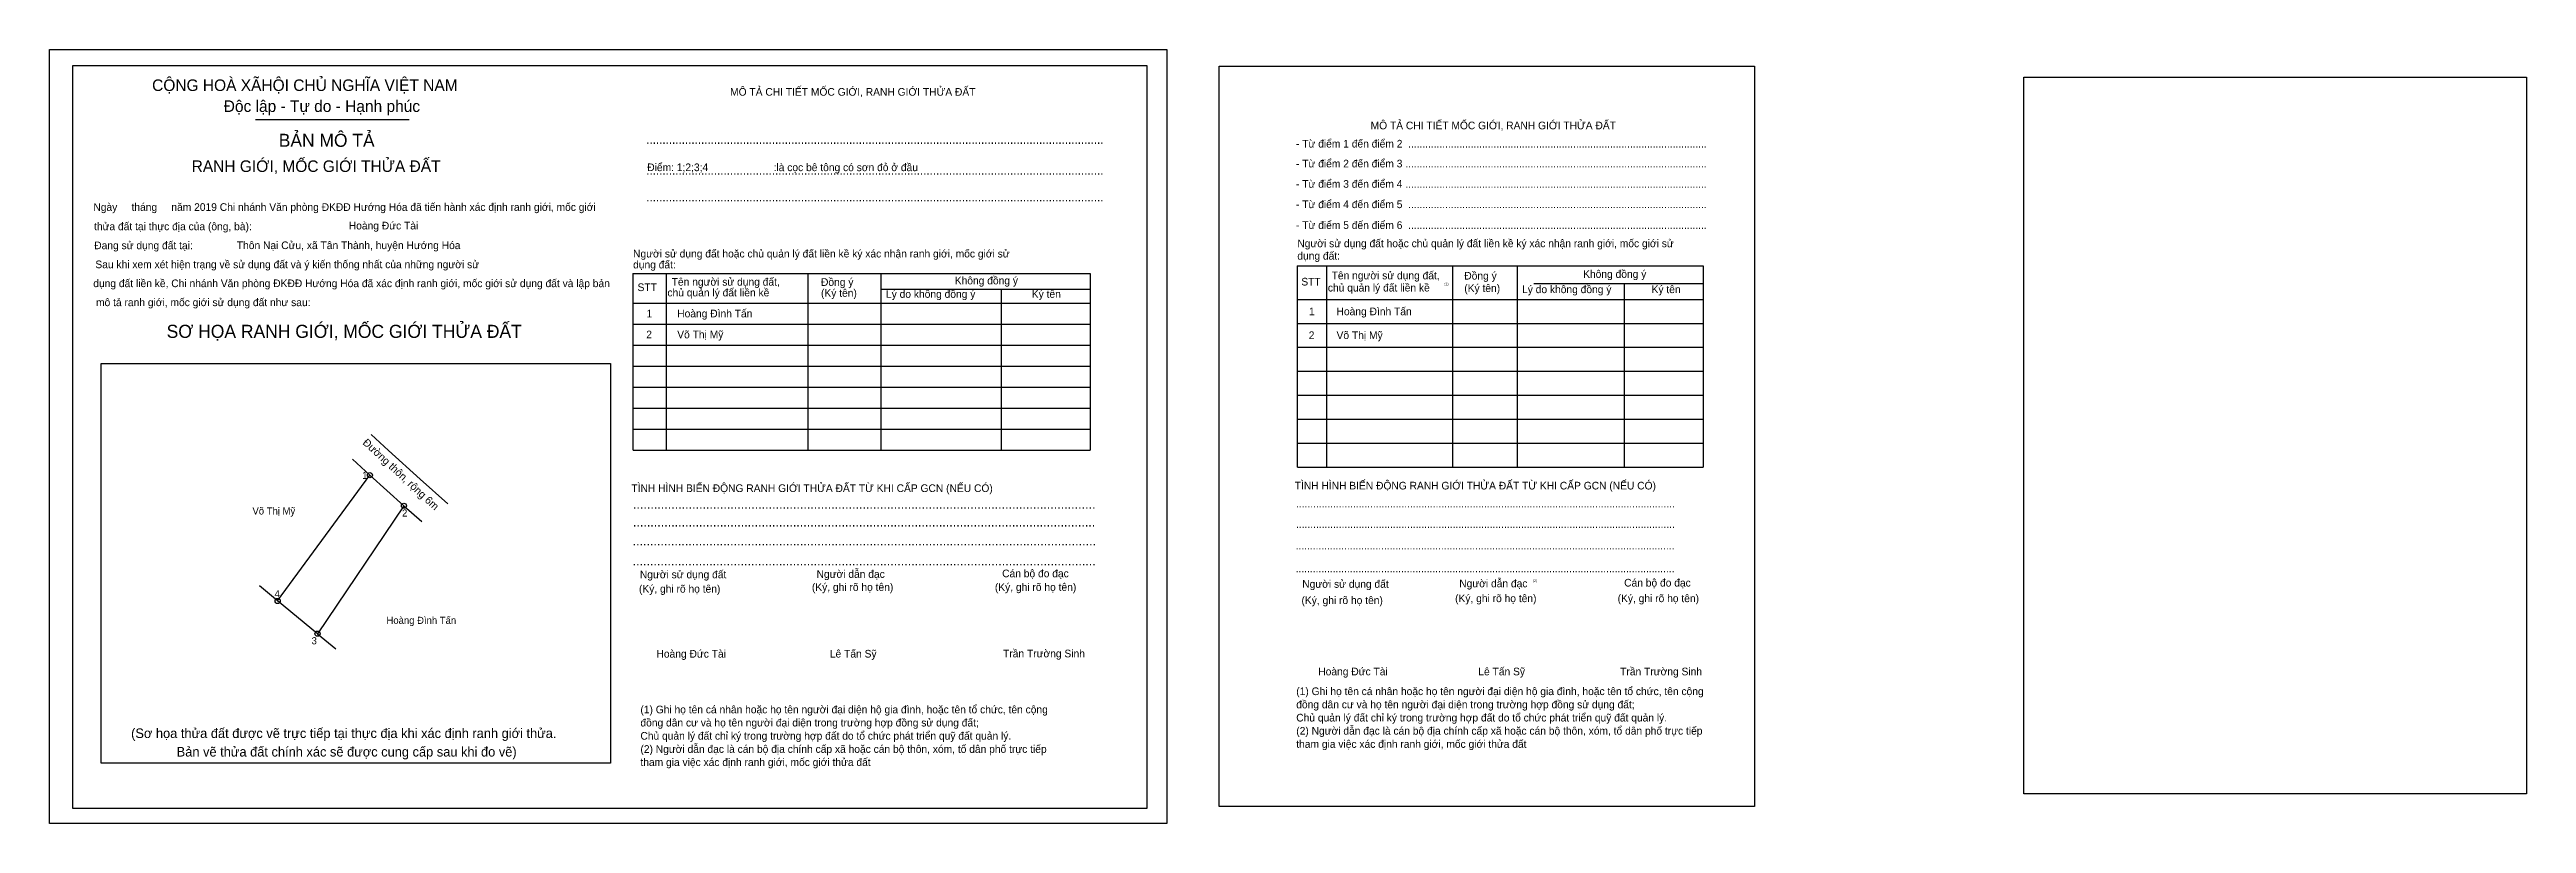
# Model space of a CAD drawing. Extents: x 129 to 540985, y 21 to 1835404.
# Drawn here: x 540502.8 to 540985.2, y 1835253 to 1835403.7 of the extents above.
import ezdxf

# ---------------------------------------------------------------- set-up
doc = ezdxf.new("R2010")
doc.units = 0
for name, color, linetype in [('bmtKhungInTrang1', 7, 'Continuous'), ('bmtKhungInTrang2', 7, 'Continuous'), ('bmtNoiDung', 7, 'Continuous'), ('bmtTemplate', 7, 'Continuous'), ('CanhThua', 7, 'Continuous'), ('Level 1', 7, 'Continuous'), ('Level 23', 7, 'Continuous'), ('MocDinhThua', 7, 'Continuous'), ('RauThua', 7, 'Continuous'), ('SoHieuDinhThua', 7, 'Continuous'), ('TenChuLanCan', 7, 'Continuous')]:
    doc.layers.add(name, color=color, linetype=linetype)

msp = doc.modelspace()

# ---------------------------------------------------------------- linework, layer by layer
at = {"layer": 'bmtKhungInTrang1'}
for points in [[(540502.79, 1835403.7), (540720.4, 1835403.7), (540720.4, 1835252.98), (540502.79, 1835252.98)], [(540507.3, 1835400.62), (540716.53, 1835400.62), (540716.53, 1835255.92), (540507.3, 1835255.92)]]:
    msp.add_lwpolyline(points, close=True, dxfattribs=at)
at = {"layer": 'bmtKhungInTrang2'}
msp.add_lwpolyline([(540730.63, 1835400.46), (540834.88, 1835400.46), (540834.88, 1835256.28), (540730.63, 1835256.28)], close=True, dxfattribs=at)
at = {"layer": 'bmtTemplate'}
for p, q in [((540542.93, 1835390.07), (540572.83, 1835390.07)), ((540751.54, 1835361.57), (540751.54, 1835322.38)), ((540776.07, 1835361.57), (540776.07, 1835322.38)), ((540788.68, 1835361.62), (540788.68, 1835322.38)), ((540824.9, 1835361.57), (540824.9, 1835322.38)), ((540622.88, 1835360.08), (540622.88, 1835325.67)), ((540650.48, 1835360.08), (540650.48, 1835325.67)), ((540664.68, 1835360.12), (540664.68, 1835325.67)), ((540664.68, 1835357.04), (540705.45, 1835357.04)), ((540705.45, 1835360.08), (540705.45, 1835325.67)), ((540791.88, 1835358.12), (540824.9, 1835358.12)), ((540616.45, 1835354.34), (540705.45, 1835354.34)), ((540745.83, 1835355.04), (540824.9, 1835355.04)), ((540616.45, 1835350.24), (540705.45, 1835350.24)), ((540745.83, 1835350.37), (540824.9, 1835350.37)), ((540616.45, 1835346.15), (540705.45, 1835346.15)), ((540616.45, 1835342.05), (540705.45, 1835342.05)), ((540745.83, 1835345.71), (540824.9, 1835345.71)), ((540616.45, 1835337.95), (540705.45, 1835337.95)), ((540745.83, 1835341.04), (540824.9, 1835341.04)), ((540616.45, 1835333.86), (540705.45, 1835333.86)), ((540745.83, 1835336.38), (540824.9, 1835336.38)), ((540616.45, 1835329.76), (540705.45, 1835329.76)), ((540745.83, 1835331.71), (540824.9, 1835331.71)), ((540616.45, 1835325.67), (540705.45, 1835325.67)), ((540745.83, 1835327.04), (540824.9, 1835327.04)), ((540745.83, 1835322.38), (540824.9, 1835322.38))]:
    msp.add_line(p, q, dxfattribs=at)
for points in [[(540507.3, 1835400.62), (540716.53, 1835400.62), (540716.53, 1835255.92), (540507.3, 1835255.92)], [(540887.35, 1835398.3), (540985.23, 1835398.3), (540985.23, 1835258.72), (540887.35, 1835258.72)], [(540512.83, 1835264.75), (540512.83, 1835342.57), (540612.03, 1835342.57), (540612.03, 1835264.75)]]:
    msp.add_lwpolyline(points, close=True, dxfattribs=at)
for points in [[(540745.78, 1835361.57), (540824.9, 1835361.57)], [(540745.78, 1835361.57), (540745.78, 1835322.38)], [(540616.39, 1835360.08), (540705.45, 1835360.08)], [(540616.39, 1835360.08), (540616.39, 1835325.67)], [(540688.12, 1835357), (540688.12, 1835325.67)], [(540809.51, 1835358.07), (540809.51, 1835322.38)]]:
    msp.add_lwpolyline(points, dxfattribs=at)
at = {"layer": 'CanhThua'}
for p, q in [((540547.22, 1835296.31), (540565.19, 1835320.81)), ((540565.19, 1835320.81), (540571.82, 1835314.86)), ((540571.82, 1835314.86), (540554.99, 1835289.94)), ((540554.99, 1835289.94), (540547.22, 1835296.31))]:
    msp.add_line(p, q, dxfattribs=at)
at = {"layer": 'Level 23'}
for p, q in [((540565.43, 1835328.74), (540568.82, 1835325.63)), ((540568.82, 1835325.63), (540575, 1835320.03)), ((540575, 1835320.03), (540580.39, 1835315.21))]:
    msp.add_line(p, q, dxfattribs=at)
at = {"layer": 'MocDinhThua'}
for centre in [(540565.19, 1835320.81), (540571.82, 1835314.86), (540547.22, 1835296.31), (540554.99, 1835289.94)]:
    msp.add_circle(centre, 0.5, dxfattribs=at)
at = {"layer": 'RauThua'}
for p, q in [((540565.19, 1835320.81), (540561.81, 1835323.95)), ((540571.82, 1835314.86), (540575.29, 1835311.82)), ((540547.22, 1835296.31), (540543.66, 1835299.24)), ((540554.99, 1835289.94), (540558.55, 1835287.02))]:
    msp.add_line(p, q, dxfattribs=at)

# ---------------------------------------------------------------- texts
at = {"layer": 'bmtNoiDung'}
for s, height, p in [('Thôn Nại Cửu, xã Tân Thành, huyện Hướng Hóa', 1.4916, (540539.27, 1835364.84)), ('Hoàng Đức Tài', 1.4916, (540561.08, 1835368.67)), ('1', 1.49, (540619.07, 1835351.55)), ('Hoàng Đình Tấn ', 1.4916, (540625.05, 1835351.55)), ('1', 1.49, (540748.1, 1835351.96)), ('Hoàng Đình Tấn ', 1.4916, (540753.47, 1835351.96)), ('2', 1.49, (540619.02, 1835347.47)), ('Võ Thị Mỹ ', 1.492, (540625.05, 1835347.47)), ('2', 1.49, (540748.05, 1835347.32)), ('Võ Thị Mỹ ', 1.492, (540753.47, 1835347.32)), ('Hoàng Đức Tài', 1.4916, (540621.01, 1835285.28)), ('Lê Tấn Sỹ', 1.492, (540654.78, 1835285.29)), ('Trần Trường Sinh', 1.4916, (540688.51, 1835285.33)), ('Hoàng Đức Tài', 1.4916, (540749.91, 1835281.83)), ('Lê Tấn Sỹ', 1.492, (540781.08, 1835281.83)), ('Trần Trường Sinh', 1.4916, (540808.71, 1835281.83))]:
    msp.add_text(s, height=height, dxfattribs=at).set_placement(p)
at = {"layer": 'bmtTemplate'}
for s, height, p in [('CỘNG HOÀ XÃHỘI CHỦ NGHĨA VIỆT NAM', 2.2562, (540522.77, 1835395.63)), ('MÔ TẢ CHI TIẾT MỐC GIỚI, RANH GIỚI THỬA ĐẤT', 1.4916, (540635.35, 1835394.71)), ('Độc lập - Tự do - Hạnh phúc', 2.2562, (540536.72, 1835391.55)), ('BẢN MÔ TẢ', 2.538, (540547.44, 1835384.76)), ('..............................................................................................................................................', 1.68786, (540619.02, 1835385.34)), ('- Từ điểm 1 đến điểm 2  .........................................................................................................', 1.491, (540745.57, 1835384.62)), ('MÔ TẢ CHI TIẾT MỐC GIỚI, RANH GIỚI THỬA ĐẤT', 1.491, (540760.11, 1835388.17)), ('RANH GIỚI, MỐC GIỚI THỬA ĐẤT', 2.2562, (540530.47, 1835379.86)), ('Điểm: 1;2;3;4                       :là cọc bê tông có sơn đỏ ở đầu', 1.4916, (540619.21, 1835380.02)), ('- Từ điểm 2 đến điểm 3 ..........................................................................................................', 1.491, (540745.57, 1835380.75)), ('..............................................................................................................................................', 1.68786, (540619.02, 1835379.33)), ('- Từ điểm 3 đến điểm 4 ..........................................................................................................', 1.491, (540745.57, 1835376.79)), ('Ngày     tháng     năm 2019 Chi nhánh Văn phòng ĐKĐĐ Hướng Hóa đã tiến hành xác định ranh giới, mốc giới ', 1.49156, (540511.33, 1835372.28)), ('..............................................................................................................................................', 1.68786, (540619.02, 1835374.12)), ('- Từ điểm 4 đến điểm 5  .........................................................................................................', 1.491, (540745.57, 1835372.82)), ('thửa đất tại thực địa của (ông, bà):', 1.4916, (540511.46, 1835368.52)), ('Đang sử dụng đất tại:', 1.4916, (540511.5, 1835364.82)), ('- Từ điểm 5 đến điểm 6  .........................................................................................................', 1.491, (540745.57, 1835368.76)), ('Người sử dụng đất hoặc chủ quản lý đất liền kề ký xác nhận ranh giới, mốc giới sử', 1.491, (540745.83, 1835365.21)), ('Sau khi xem xét hiện trạng về sử dụng đất và ý kiến thống nhất của những người sử ', 1.4916, (540511.72, 1835361.12)), ('dụng đất:', 1.492, (540616.45, 1835361.08)), ('Người sử dụng đất hoặc chủ quản lý đất liền kề ký xác nhận ranh giới, mốc giới sử', 1.4916, (540616.45, 1835363.21)), ('dụng đất:', 1.491, (540745.83, 1835362.79)), ('dụng đất liền kề, Chi nhánh Văn phòng ĐKĐĐ Hướng Hóa đã xác định ranh giới, mốc giới sử dụng đất và lập bản', 1.49156, (540511.31, 1835357.43)), ('STT', 1.492, (540617.32, 1835356.66)), ('chủ quản lý đất liền kề', 1.4916, (540623.14, 1835355.63)), ('Tên người sử dụng đất,', 1.4916, (540623.97, 1835357.72)), ('Đồng ý', 1.492, (540653.05, 1835357.68)), ('(Ký tên)', 1.492, (540653.05, 1835355.55)), ('Lý do không đồng ý', 1.4916, (540665.71, 1835355.35)), ('Không đồng ý', 1.4916, (540679.11, 1835357.97)), ('Ký tên', 1.492, (540694.11, 1835355.35)), ('STT', 1.491, (540746.61, 1835357.75)), ('chủ quản lý đất liền kề', 1.491, (540751.78, 1835356.58)), ('Tên người sử dụng đất,', 1.491, (540752.51, 1835358.96)), ('(1)', 0.497, (540774.45, 1835357.8)), ('Đồng ý', 1.491, (540778.35, 1835358.91)), ('(Ký tên)', 1.491, (540778.35, 1835356.49)), ('Lý do không đồng ý', 1.491, (540789.6, 1835356.26)), ('Không đồng ý', 1.491, (540801.5, 1835359.24)), ('Ký tên', 1.491, (540814.83, 1835356.26)), ('mô tả ranh giới, mốc giới sử dụng đất như sau:', 1.4916, (540511.85, 1835353.73)), ('SƠ HỌA RANH GIỚI, MỐC GIỚI THỬA ĐẤT', 2.5461, (540525.6, 1835347.55)), ('TÌNH HÌNH BIẾN ĐỘNG RANH GIỚI THỬA ĐẤT TỪ KHI CẤP GCN (NẾU CÓ)', 1.4916, (540616.12, 1835317.53)), ('TÌNH HÌNH BIẾN ĐỘNG RANH GIỚI THỬA ĐẤT TỪ KHI CẤP GCN (NẾU CÓ)', 1.491, (540745.32, 1835318.03)), ('.....................................................................................................................................', 1.82317, (540616.43, 1835314.29)), ('.....................................................................................................................................', 1.49323, (540745.57, 1835314.52)), ('.....................................................................................................................................', 1.82223, (540616.43, 1835310.8)), ('.....................................................................................................................................', 1.49323, (540745.57, 1835310.55)), ('.....................................................................................................................................', 1.82683, (540616.35, 1835307.12)), ('.....................................................................................................................................', 1.82588, (540616.35, 1835303.22)), ('.....................................................................................................................................', 1.49323, (540745.5, 1835306.35)), ('(Ký, ghi rõ họ tên)', 1.4916, (540617.6, 1835297.94)), ('Người sử dụng đất', 1.4916, (540617.77, 1835300.73)), ('(Ký, ghi rõ họ tên)', 1.4916, (540651.28, 1835298.27)), ('Người dẫn đạc', 1.4916, (540652.19, 1835300.81)), ('(Ký, ghi rõ họ tên)', 1.4916, (540686.92, 1835298.27)), ('Cán bộ đo đạc', 1.4916, (540688.34, 1835300.93)), ('.....................................................................................................................................', 1.49323, (540745.5, 1835301.92)), ('Người sử dụng đất', 1.491, (540746.79, 1835298.88)), ('Người dẫn đạc', 1.491, (540777.37, 1835298.98)), ('(2)', 0.497, (540791.69, 1835300.01)), ('Cán bộ đo đạc', 1.491, (540809.49, 1835299.12)), ('(Ký, ghi rõ họ tên)', 1.491, (540746.64, 1835295.71)), ('(Ký, ghi rõ họ tên)', 1.491, (540776.56, 1835296.08)), ('(Ký, ghi rõ họ tên)', 1.491, (540808.22, 1835296.08)), ('(1) Ghi họ tên cá nhân hoặc họ tên người đại diện hộ gia đình, hoặc tên tổ chức, tên cộng', 1.491, (540745.62, 1835277.98)), ('(1) Ghi họ tên cá nhân hoặc họ tên người đại diện hộ gia đình, hoặc tên tổ chức, tên cộng', 1.491, (540617.88, 1835274.43)), ('đồng dân cư và họ tên người đại diện trong trường hợp đồng sử dụng đất;', 1.491, (540745.62, 1835275.41)), ('Chủ quản lý đất chỉ ký trong trường hợp đất do tổ chức phát triển quỹ đất quản lý.', 1.491, (540745.62, 1835272.84)), ('(Sơ họa thửa đất được vẽ trực tiếp tại thực địa khi xác định ranh giới thửa.', 1.868, (540518.68, 1835269.62)), ('đồng dân cư và họ tên người đại diện trong trường hợp đồng sử dụng đất;', 1.491, (540617.88, 1835271.87)), ('Chủ quản lý đất chỉ ký trong trường hợp đất do tổ chức phát triển quỹ đất quản lý.', 1.491, (540617.88, 1835269.3)), ('(2) Người dẫn đạc là cán bộ địa chính cấp xã hoặc cán bộ thôn, xóm, tổ dân phố trực tiếp', 1.491, (540745.62, 1835270.28)), ('Bản vẽ thửa đất chính xác sẽ được cung cấp sau khi đo vẽ)', 1.868, (540527.55, 1835266.01)), ('tham gia việc xác định ranh giới, mốc giới thửa đất', 1.491, (540617.88, 1835264.17)), ('(2) Người dẫn đạc là cán bộ địa chính cấp xã hoặc cán bộ thôn, xóm, tổ dân phố trực tiếp', 1.491, (540617.88, 1835266.73)), ('tham gia việc xác định ranh giới, mốc giới thửa đất', 1.491, (540745.62, 1835267.71))]:
    msp.add_text(s, height=height, dxfattribs=at).set_placement(p)
at = {"layer": 'Level 1'}
msp.add_text('Đường thôn, rộng 6m', height=1.5, rotation=317.1529, dxfattribs=at).set_placement((540563.66, 1835326.98))
at = {"layer": 'SoHieuDinhThua'}
for s, p in [('1', (540563.68, 1835320.09)), ('2', (540571.45, 1835312.75)), ('4', (540546.63, 1835297.02)), ('3', (540553.83, 1835287.87))]:
    msp.add_text(s, height=1.38, dxfattribs=at).set_placement(p)
at = {"layer": 'TenChuLanCan'}
for s, height, p in [('Võ Thị Mỹ', 1.383, (540542.32, 1835313.15)), ('Hoàng Đình Tấn', 1.3829, (540568.42, 1835291.85))]:
    msp.add_text(s, height=height, dxfattribs=at).set_placement(p)

doc.saveas('drawing.dxf')
